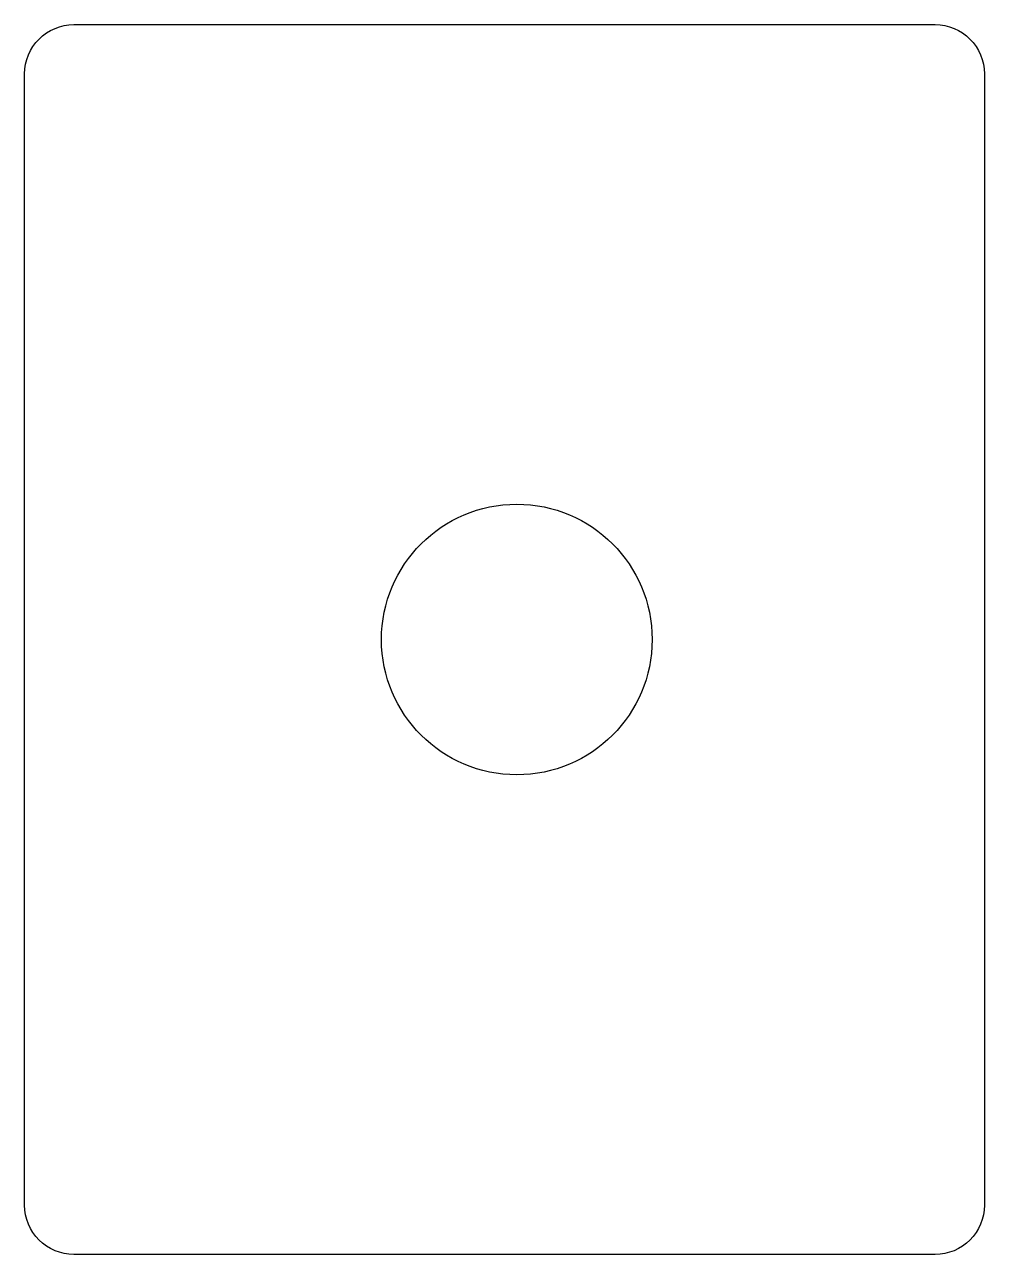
# Model space of a CAD drawing. Header units: millimetres. Extents: x 7.9 to 27.4, y 5.4 to 30.4.
import ezdxf

# ---------------------------------------------------------------- set-up
doc = ezdxf.new("R2010")
doc.units = ezdxf.units.MM
doc.header["$MEASUREMENT"] = 0

msp = doc.modelspace()

# ---------------------------------------------------------------- linework, layer by layer
msp.add_lwpolyline([(8.86, 5.385, -0.414214), (7.86, 6.385), (7.86, 29.385, -0.414214), (8.86, 30.385), (26.36, 30.385, -0.414214), (27.36, 29.385), (27.36, 6.385, -0.414214), (26.36, 5.385)], format="xyb", close=True)
msp.add_circle((17.86, 17.885), 2.75)

doc.saveas('drawing.dxf')
